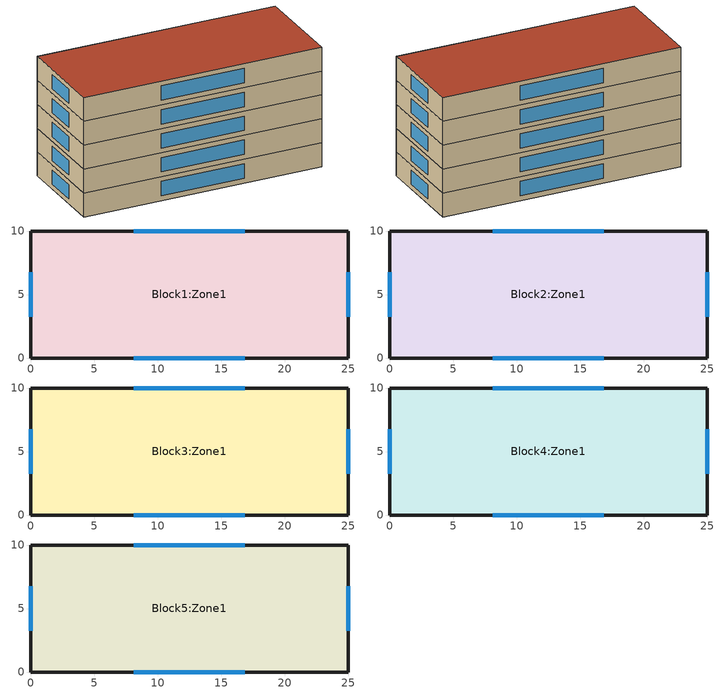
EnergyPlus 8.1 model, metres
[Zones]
Block1:Zone1
 floor ground (Ground0304): 0,0 0,10 25,10 25,0 z0
 wall outside (Wall0305): 0,10 0,0 25,0 25,10 0,10 z0:2.5
 window (Window0303): 0,6.75 0,3.25 / 16.88,10 8.12,10 / 25,3.25 25,6.75 / 8.12,0 16.88,0 z0.5:2
Block2:Zone1
 floor to Block1:Zone1 (Internal Floor): 0,0 0,10 25,10 25,0 z2.5
 wall outside (Wall0305): 0,10 0,0 25,0 25,10 0,10 z2.5:5
 window (Window0303): 0,6.75 0,3.25 / 16.88,10 8.12,10 / 25,3.25 25,6.75 / 8.12,0 16.88,0 z3:4.5
Block3:Zone1
 floor to Block2:Zone1 (Internal Floor): 0,0 0,10 25,10 25,0 z5
 wall outside (Wall0305): 0,10 0,0 25,0 25,10 0,10 z5:7.5
 window (Window0303): 0,6.75 0,3.25 / 16.88,10 8.12,10 / 25,3.25 25,6.75 / 8.12,0 16.88,0 z5.5:7
Block4:Zone1
 floor to Block3:Zone1 (Internal Floor): 0,0 0,10 25,10 25,0 z7.5
 wall outside (Wall0305): 0,10 0,0 25,0 25,10 0,10 z7.5:10
 window (Window0303): 0,6.75 0,3.25 / 16.88,10 8.12,10 / 25,3.25 25,6.75 / 8.12,0 16.88,0 z8:9.5
Block5:Zone1
 floor to Block4:Zone1 (Internal Floor): 0,0 0,10 25,10 25,0 z10
 wall outside (Wall0305): 0,10 0,0 25,0 25,10 0,10 z10:12.5
 window (Window0303): 0,6.75 0,3.25 / 16.88,10 8.12,10 / 25,3.25 25,6.75 / 8.12,0 16.88,0 z10.5:12
 roof outside (Roof0303): 25,0 25,10 0,10 0,0 z12.5
[Building]
Building: North Axis {deg}=0; Terrain=Suburbs; Loads Convergence Tolerance Value=0.04; Temperature Convergence Tolerance Value {deltaC}=0.4; Solar Distribution=FullExterior; Maximum Number of Warmup Days=25; Minimum Number of Warmup Days=6
[Site:GroundTemperature:BuildingSurface]
18, 18, 18, 18, 18, 18, 18, 18, 18, 18, 18, 18
[Site:GroundTemperature:FCfactorMethod]
1.6, 0.7, 2.3, 4.8, 11.2, 16.2, 19.6, 20.6, 18.9, 15, 9.8, 5
[Site:GroundTemperature:Shallow]
14, 14, 14, 14, 14, 14, 14, 14, 14, 14, 14, 14
[Site:GroundTemperature:Deep]
14, 14, 14, 14, 14, 14, 14, 14, 14, 14, 14, 14
[Construction]
Wall0305: Outside Render_1978_0.0200, Cavity Brick_1978_0.3000, Inside Render_1978_0.0150
Roof0303: Glass-Fiber-Board_1978_0.0400, Light Wood-Board Insulation_1978_0.0250, Gipsum-Render_1978_0.0150
Ground0304: Gipsum-Render_1978_0.0150, Reinforced Concrete_1978_0.1500, Mineral Wool Board_1978_0.0200, Magnesit Screed_1978_0.0400, Linoleum_1978_0.0025
Window0303: Standard Float Glass_1978_0.0050, Argon_1978_0.0120, Standard Float Glass_1978_0.0050
Internal Floor: Cast Concrete (Dense)_0.1
[Material] Roughness=Rough; Thermal Absorptance=0.9
Name | Thickness | Conductivity {W/m-K} | Density {kg/m3} | Specific Heat {J/kg-K} | Solar Absorptance | Visible Absorptance | Thickness {m} | Visible Absorptance!-Generator IDFEditor 1.44
Cavity Brick_1978_0.3000 | 0.3 | 0.5 | 1700 | 1000 | 0.7 | 0.7
Inside Render_1978_0.0150 | 0.015 | 0.7 | 1100 | 900 | 0.6 | 0.6
Outside Render_1978_0.0200 | 0.02 | 0.87 | 2085 | 840 | 0.6 | 0.6
Gipsum-Render_1978_0.0150 | 0.015 | 0.7 | 1600 | 1000 | 0.6 | 0.6
Glass-Fiber-Board_1978_0.0400 | 0.04 | 0.06 | 25 | 1000 | 0.6 | 0.6
Light Wood-Board Insulation_1978_0.0250 | 0.025 | 0.09 | 750 | 1300 | 0.6 | 0.6
Mineral Wool Board_1978_0.0200 | 0.02 | 0.04 | 240 | 760 | 0.6 | 0.6
Linoleum_1978_0.0025 | 0.0025 | 0.17 | 1200 | 1400 | 0.6 | 0.6
Magnesit Screed_1978_0.0400 | 0.04 | 0.7 | 1330 | 1000 | 0.6 | 0.6
Reinforced Concrete_1978_0.1500 | 0.15 | 2.1 | 2300 | 840 | 0.6 | 0.6
Cast Concrete (Dense)_0.1 |  | 1.4 | 2100 | 840 | 0.6 |  | 0.1 | 0.6
[WindowMaterial:Glazing]
Standard Float Glass_1978_0.0050: Optical Data Type=SpectralAverage; Thickness=0.005; Solar Transmittance at Normal Incidence=0.812; Front Side Solar Reflectance at Normal Incidence=0.072; Back Side Solar Reflectance at Normal Incidence=0.072; Visible Transmittance at Normal Incidence=0.897; Front Side Visible Reflectance at Normal Incidence=0.08; Back Side Visible Reflectance at Normal Incidence=0.08; Infrared Transmittance at Normal Incidence=0; Front Side Infrared Hemispherical Emissivity=0.84; Back Side Infrared Hemispherical Emissivity=0.84; Conductivity=1; Dirt Correction Factor for Solar and Visible Transmittance=1
[WindowMaterial:Gas]
Argon_1978_0.0120: Gas Type=Argon; Thickness=0.012
[Zone] Relative North (to building)=0; Zone Type=1; Zone multiplier=1; Zone inside convection algorism=TARP
Block1:Zone1; Block2:Zone1; Block3:Zone1; Block4:Zone1; Block5:Zone1
[ZoneInfiltration:DesignFlowRate]
Block1:Zone1 Infiltration: Block1:Zone1, resi_infiltration_sch, AirChanges/Hour, 0.7575, 1, 0, 0, 0
Block2:Zone1 Infiltration: Block2:Zone1, resi_infiltration_sch, AirChanges/Hour, 0.7575, 1, 0, 0, 0
Block3:Zone1 Infiltration: Block3:Zone1, resi_infiltration_sch, AirChanges/Hour, 0.7575, 1, 0, 0, 0
Block4:Zone1 Infiltration: Block4:Zone1, resi_infiltration_sch, AirChanges/Hour, 0.7575, 1, 0, 0, 0
Block5:Zone1 Infiltration: Block5:Zone1, resi_infiltration_sch, AirChanges/Hour, 0.7575, 1, 0, 0, 0
[PEOPLE] Number of People Schedule=resi_occupancy_sch; Number of People Calculation Method=Area/Person; Zone Floor Area per Person {m2/person}=25.641; Fraction Radiant=0.3; Sensible Heat Fraction=AUTOCALCULATE; Activity Level Schedule=resi_activity_sch
Name | Zone
People Block1:Zone1 | Block1:Zone1
People Block2:Zone1 | Block2:Zone1
People Block3:Zone1 | Block3:Zone1
People Block4:Zone1 | Block4:Zone1
People Block5:Zone1 | Block5:Zone1
[ElectricEquipment] Schedule=resi_appliances_sch; Design Level Calculation Method=Watts/Area; Watts per Zone Floor Area {W/m2}=6.4; Fraction Latent=0; Fraction Radiant=0.75; Fraction Lost=0
Name | Zone
Block1Appliances | Block1:Zone1
Block2Appliances | Block2:Zone1
Block3Appliances | Block3:Zone1
Block4Appliances | Block4:Zone1
Block5Appliances | Block5:Zone1
[Lights] Schedule=resi_lighting_sch; Design Level Calculation Method=Watts/Area; Watts per Zone Floor Area {W/m2}=10.3104; Return Air Fraction=0.4; Fraction Radiant=0.4; Fraction visible=0.2; Fraction Replaceable=1; Return Air Fraction Calculated from Plenum Temperature=No
Name | Zone
Block1Light | Block1:Zone1
Block2Light | Block2:Zone1
Block3Light | Block3:Zone1
Block4Light | Block4:Zone1
Block5Light | Block5:Zone1
[HotWaterEquipment] Schedule=resi_dhw_sch; Design Level Calculation Method=Watts/Area; Watts per Zone Floor Area {W/m2}=4.21667; Fraction Lost=1
Name | Zone
Block1DHW | Block1:Zone1
Block2DHW | Block2:Zone1
Block3DHW | Block3:Zone1
Block4DHW | Block4:Zone1
Block5DHW | Block5:Zone1
[HVACTemplate:Zone:IdealLoadsAirSystem] Template Thermostat=Residential_thermostat; Maximum Heating Supply Air Temperature {C}=50; Minimum Cooling Supply Air Temperature {C}=13; Maximum Heating Supply Air Humidity Ratio {kgWater/kgDryAir}=0.0156; Minimum Cooling Supply Air Humidity Ratio {kgWater/kgDryAir}=0.0077; Heating Limit=NoLimit; Cooling Limit=NoLimit; Dehumidification Control Type=ConstantSensibleHeatRatio; Cooling Sensible Heat Ratio=0.7; Dehumidification Setpoint {percent}=60; Humidification Control Type=None; Humidification Setpoint {percent}=30; Outdoor Air Method=DetailedSpecification; Demand Controlled Ventilation Type=None; Outdoor Air Economizer Type=NoEconomizer; Heat Recovery Type=None
Name | Design Specification Outdoor Air Object
Block1:Zone1 | Block1:Zone1
Block2:Zone1 | Block2:Zone1
Block3:Zone1 | Block3:Zone1
Block4:Zone1 | Block4:Zone1
Block5:Zone1 | Block5:Zone1
[DesignSpecification:OutdoorAir] Outdoor Air Method=Flow/Area; Outdoor Air Flow per Zone Floor Area {m3/s-m2}=0.00129722; Outdoor Air Flow Rate Fraction Schedule=resi_ventilation_sch
Block1:Zone1; Block2:Zone1; Block3:Zone1; Block4:Zone1; Block5:Zone1
[HVACTemplate:Thermostat]
Residential_thermostat: Heating Setpoint Schedule=resi_htg_therm_sch; Cooling Setpoint Schedule=resi_clg_therm_sch
[Schedule:File] Column Number=1; Rows to Skip at Top=0; Number of Hours of Data=8760; Column Separator=Comma; Interpolate to Timestep=No
Name | File
resi_activity_sch | mfh_nominal_activity.csv
resi_occupancy_sch | mfh_nominal_occupancy.csv
resi_ventilation_sch | mfh_nominal_ventilation.csv
resi_infiltration_sch | mfh_nominal_infiltration.csv
resi_htg_therm_sch | mfh_nominal_thermostat_heating.csv
resi_clg_therm_sch | mfh_nominal_thermostat_cooling.csv
resi_lighting_sch | mfh_nominal_lighting.csv
resi_appliances_sch | mfh_nominal_appliances.csv
resi_dhw_sch | mfh_nominal_dhw.csv
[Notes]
Block 1, zone1, wall 1
Block 1, zone1, wall 2
Block 1, zone1, wall 3
Block 1, zone1, wall 4
Block 2, zone1, wall 1
Block 2, zone1, wall 2
Block 2, zone1, wall 3
Block 2, zone1, wall 4
Block 3, zone1, wall 1
Block 3, zone1, wall 2
